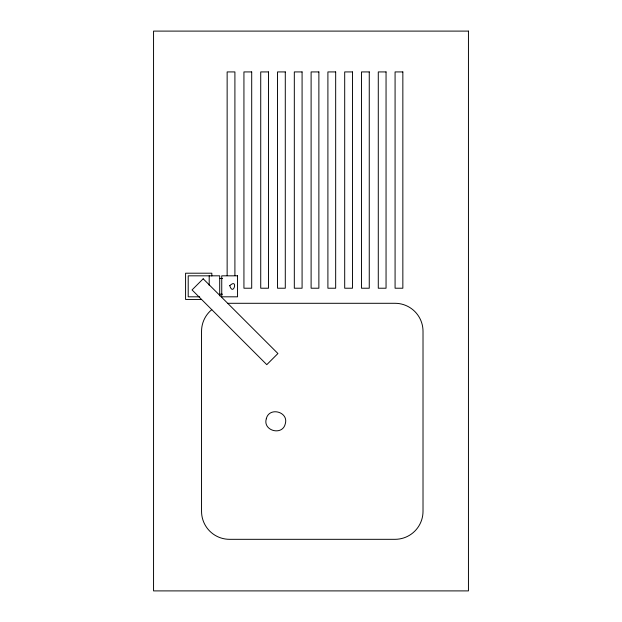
<?xml version="1.0" encoding="UTF-8"?>
<svg xmlns="http://www.w3.org/2000/svg" width="622" height="622" viewBox="0 0 622 622"><rect width="100%" height="100%" fill="white"/><g stroke="black" fill="none" stroke-linecap="round" stroke-linejoin="round"><path stroke-width="0.93" d="M219.698 278.454L222.513 278.454M219.698 294.198L222.513 294.198M199.662 296.818L188.209 296.818L188.209 275.826L219.698 275.826L219.698 295.87M201.512 299.446L185.581 299.446L185.581 273.206L211.822 273.206L211.822 276.012M234.906 275.616L234.906 71.927L227.139 71.927L227.139 275.616M209.202 275.826L209.202 285.374M211.783 309.647A27.99 27.99 0 0 0 201.544 331.285L201.544 511.331A27.99 27.99 0 0 0 229.534 539.321L395.024 539.321A27.99 27.99 0 0 0 423.014 511.331L423.014 331.285A27.99 27.99 0 0 0 395.024 303.295L229.534 303.295A27.99 27.99 0 0 0 227.706 303.349M229.759 285.646C233.336 297.044 238.553 277.56 229.759 285.646M266.302 418.762C262.577 430.821 282.474 436.154 285.273 423.846C289.005 411.787 269.108 406.454 266.302 418.762M203.184 278.796L192.05 289.93L266.784 364.663L277.917 353.529L203.184 278.796M468.444 31.1L153.556 31.1L153.556 590.9L468.444 590.9L468.444 31.1M251.7 71.927L243.933 71.927L243.933 288.219L251.7 288.219L251.7 71.927M268.494 71.927L260.727 71.927L260.727 288.219L268.494 288.219L268.494 71.927M285.288 71.927L277.521 71.927L277.521 288.219L285.288 288.219L285.288 71.927M302.082 71.927L294.315 71.927L294.315 288.219L302.082 288.219L302.082 71.927M318.876 71.927L311.109 71.927L311.109 288.219L318.876 288.219L318.876 71.927M335.67 71.927L327.903 71.927L327.903 288.219L335.67 288.219L335.67 71.927M352.464 71.927L344.697 71.927L344.697 288.219L352.464 288.219L352.464 71.927M369.258 71.927L361.491 71.927L361.491 288.219L369.258 288.219L369.258 71.927M386.052 71.927L378.285 71.927L378.285 288.219L386.052 288.219L386.052 71.927M402.846 71.927L395.079 71.927L395.079 288.219L402.846 288.219L402.846 71.927M237.542 275.826L221.743 275.826L221.743 296.818L237.542 296.818L237.542 275.826"/></g></svg>
